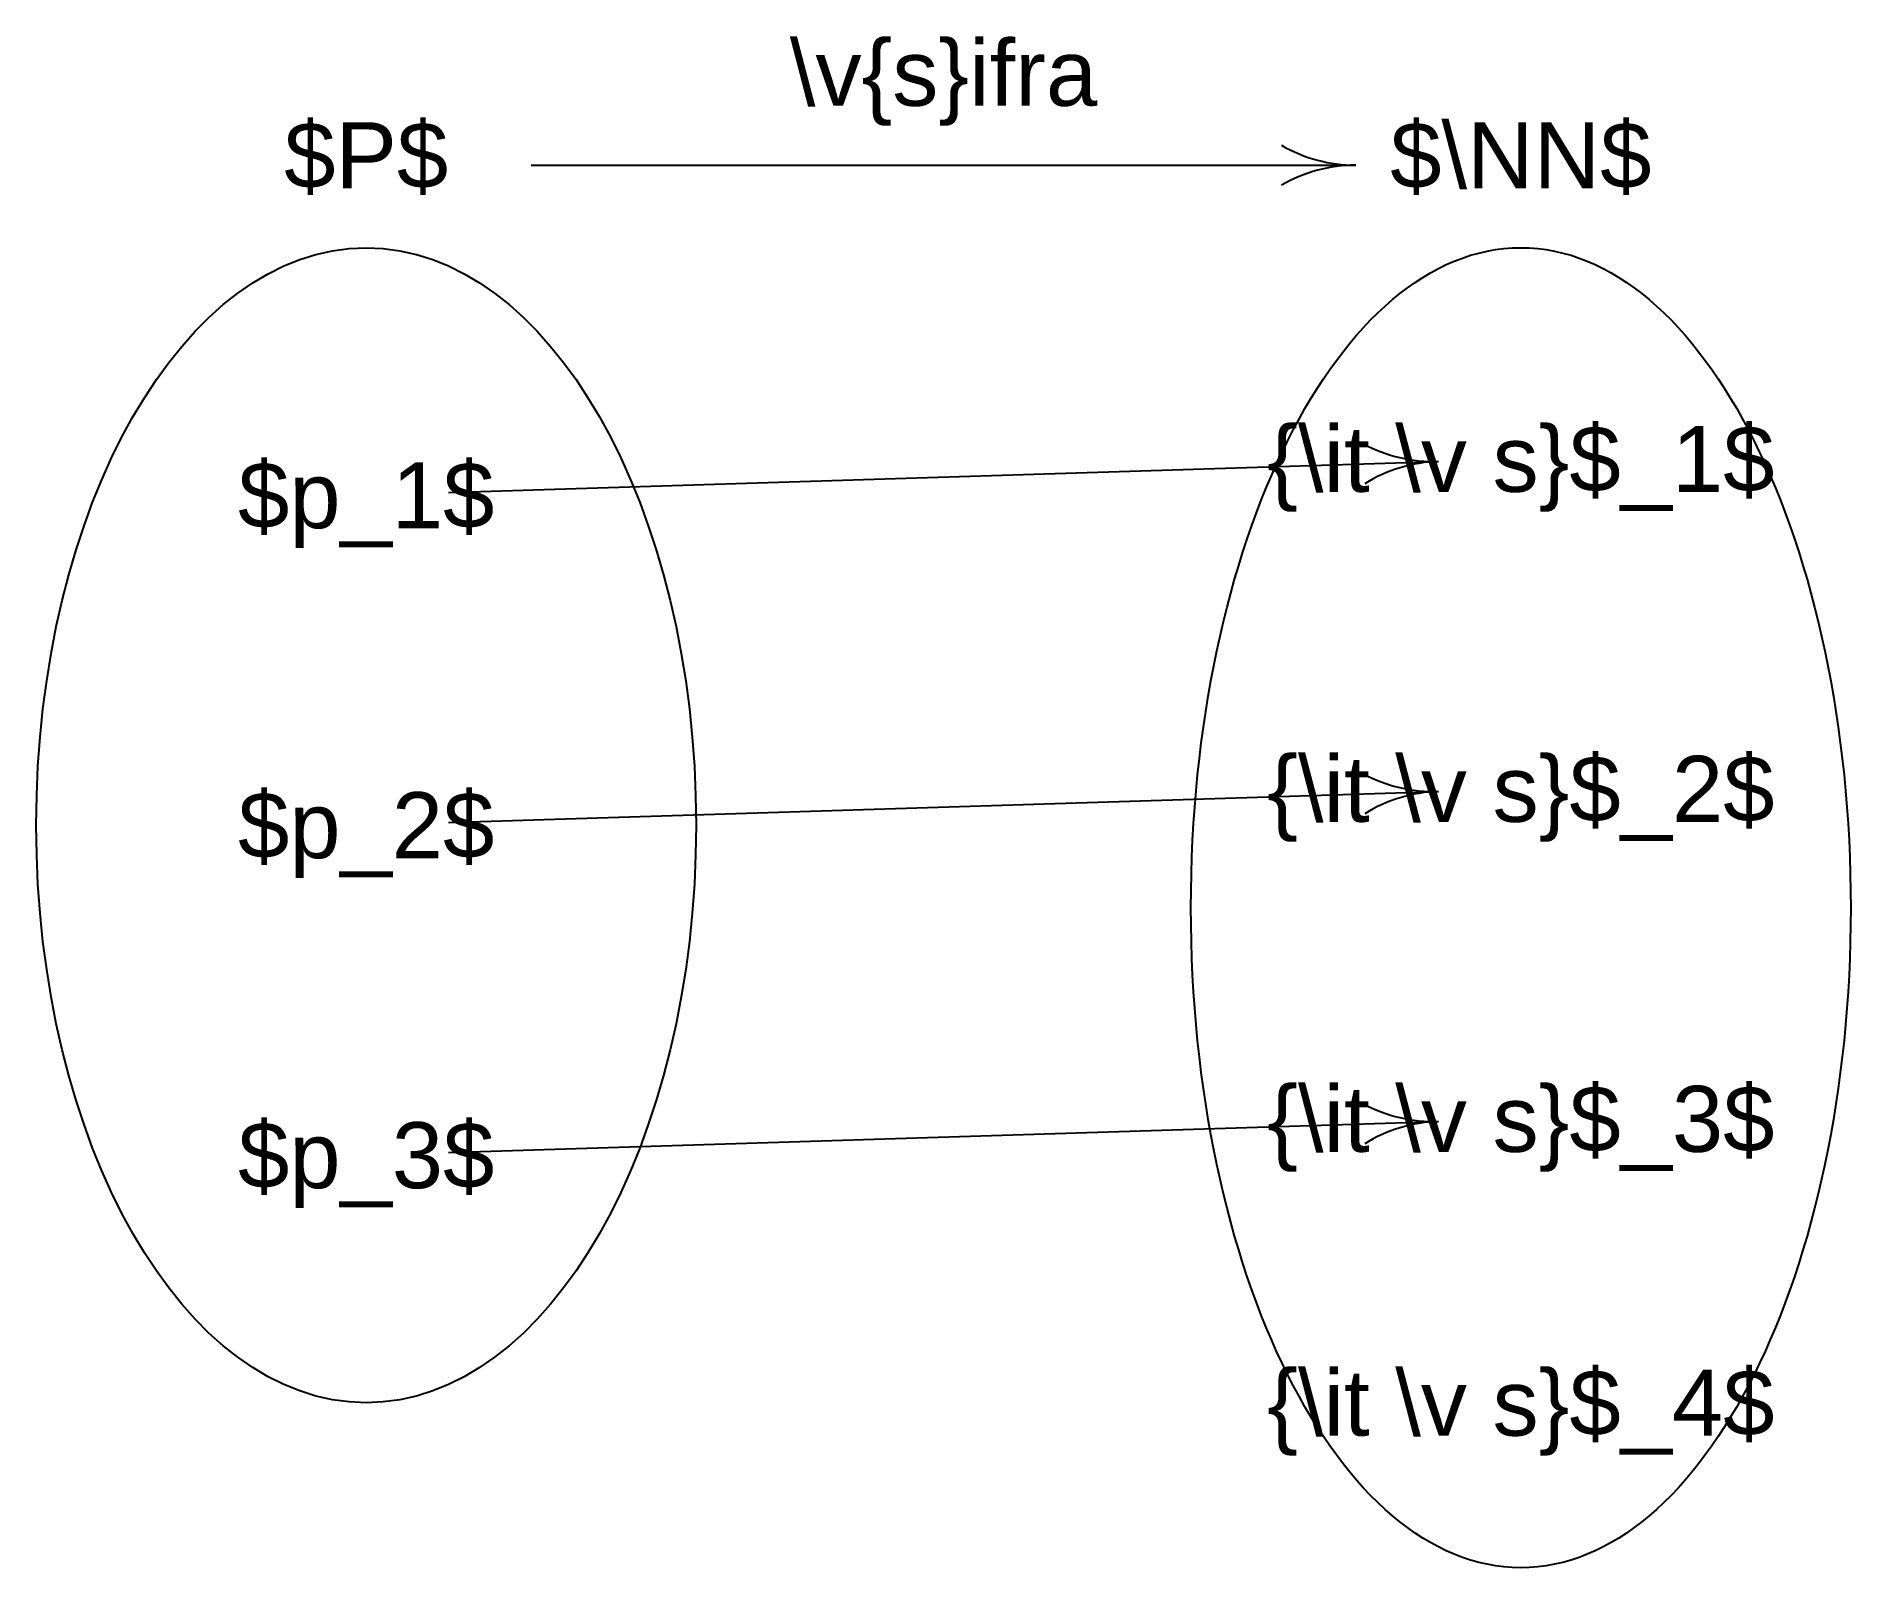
# Model space of a CAD drawing. Header units: inches. Extents: x 400 to 950, y 300 to 764.
import ezdxf
from ezdxf.enums import TextEntityAlignment as Align

# ---------------------------------------------------------------- set-up
doc = ezdxf.new("R2010")
doc.units = ezdxf.units.IN
doc.header["$MEASUREMENT"] = 0
doc.styles.get("Standard").update_dxf_attribs({"font": 'arial.ttf'})

msp = doc.modelspace()

# ---------------------------------------------------------------- linework, layer by layer
for p, q in [((550, 725), (800, 725)), ((524.99, 625.79), (825.01, 635.22)), ((524.99, 525.79), (825.01, 535.22)), ((524.99, 425.79), (825.01, 435.22))]:
    msp.add_line(p, q)
for centre, start, end in [((800, 770), 240, 270), ((800, 680), 90, 120), ((823.6, 680.2), 241.8017, 271.8017), ((826.43, 590.25), 91.8017, 121.8017), ((823.6, 580.2), 241.8017, 271.8017), ((826.43, 490.25), 91.8017, 121.8017), ((823.6, 480.2), 241.8017, 271.8017), ((826.43, 390.25), 91.8017, 121.8017)]:
    msp.add_arc(centre, 45, start, end)
for centre, major_axis, ratio in [((500, 525), (0, 175), 0.571429), ((850, 500), (0, 200), 0.5)]:
    msp.add_ellipse(centre, major_axis=major_axis, ratio=ratio)

# ---------------------------------------------------------------- texts
for s, p in [('\\v{s}ifra', (675, 737)), ('$P$', (500, 712)), ('$\\NN$', (850, 712))]:
    msp.add_text(s, height=20).set_placement(p, align=Align.BOTTOM_CENTER)
for s, p in [('{\\it \\v s}$_1$', (850, 636.01)), ('$p_1$', (500, 625)), ('{\\it \\v s}$_2$', (850, 536.01)), ('$p_2$', (500, 525)), ('{\\it \\v s}$_3$', (850, 436.01)), ('$p_3$', (500, 425)), ('{\\it \\v s}$_4$', (850, 350))]:
    msp.add_text(s, height=20).set_placement(p, align=Align.MIDDLE_CENTER)

doc.saveas('drawing.dxf')
